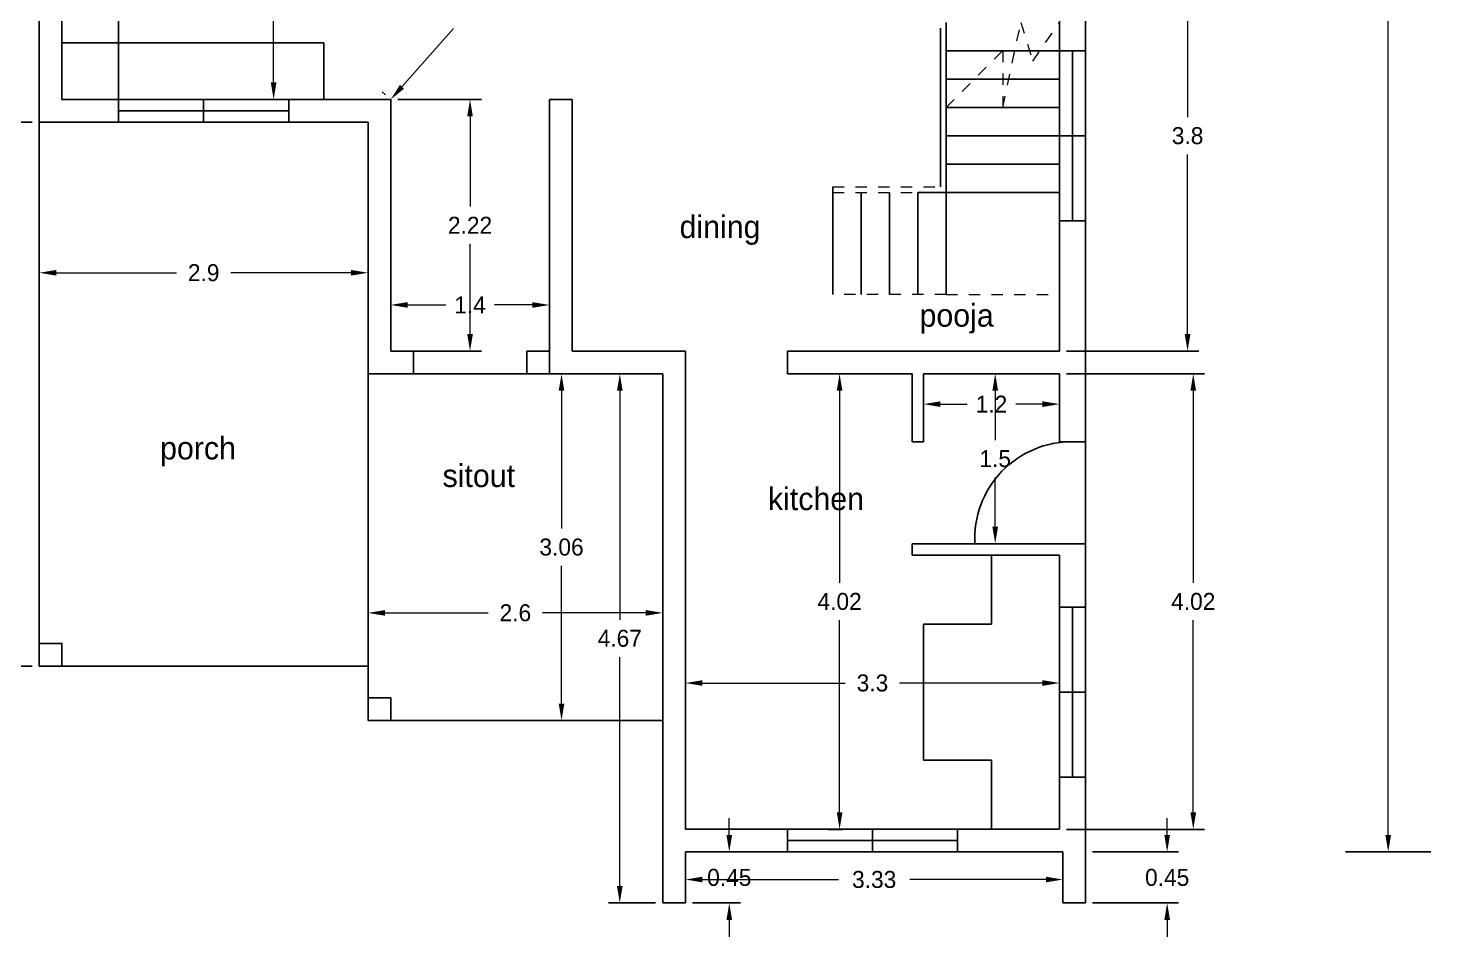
# Model space of a CAD drawing. Header units: inches. Extents: x -100 to 1476, y -184 to 112.
# Drawn here: x 19.81 to 32.19, y 27.39 to 35.41 of the extents above; entities that cross this region are included whole.
import ezdxf

# ---------------------------------------------------------------- set-up
doc = ezdxf.new("R2010")
doc.units = ezdxf.units.IN
doc.header["$MEASUREMENT"] = 0
doc.header["$PDMODE"] = 66
doc.linetypes.add('ACAD_ISO02W100', pattern=[15, 12, -3])
doc.dimstyles.get("Standard").update_dxf_attribs({"dimtxt": 0.15, "dimasz": 0.15, "dimexe": 0.1, "dimexo": 0.0625, "dimgap": 0.09, "dimtad": 0, "dimtih": 1, "dimtoh": 1, "dimdec": 4, "dimdsep": 46, "dimtxsty": 'Standard', "dimcen": 0.09, "dimadec": 0, "dimazin": 0, "dimtfac": 1, "dimtdec": 4, "dimtofl": 0, "dimtmove": 0, "dimatfit": 3, "dimfxl": 0, "dimtolj": 1, "dimtzin": 0, "dimlwd": 15, "dimarcsym": 0})

# ---------------------------------------------------------------- blocks, each defined once
blk = doc.blocks.new('*D3')
at = {"color": 0, "lineweight": -2, "transparency": 16777216}
for p, q in [((21.871, 38.777), (22.076, 38.777)), ((21.871, 34.777), (22.076, 34.777))]:
    blk.add_line(p, q, dxfattribs=at)
at = {"color": 0, "lineweight": 15, "transparency": 16777216}
for p, q in [((21.976, 38.627), (21.976, 36.942)), ((21.976, 34.927), (21.976, 36.612))]:
    blk.add_line(p, q, dxfattribs=at)
at = {"color": 0, "transparency": 16777216}
for points in [[(21.951, 38.627), (22.001, 38.627), (21.976, 38.777)], [(21.951, 34.927), (22.001, 34.927), (21.976, 34.777)]]:
    blk.add_solid(points, dxfattribs=at)
at = {"layer": 'Defpoints', "color": 0, "transparency": 16777216}
for p in [(21.809, 38.777), (21.809, 34.777), (21.976, 34.777)]:
    blk.add_point(p, dxfattribs=at)
at = {"color": 0, "transparency": 16777216, "insert": (21.976, 36.777), "char_height": 0.15, "attachment_point": 5}
blk.add_mtext('\\A1;4', dxfattribs=at)
blk = doc.blocks.new('*D4')
at = {"color": 0, "lineweight": -2, "transparency": 16777216}
for p, q in [((19.909, 34.515), (19.909, 33.148)), ((22.809, 34.515), (22.809, 33.148))]:
    blk.add_line(p, q, dxfattribs=at)
at = {"color": 0, "lineweight": 15, "transparency": 16777216}
for p, q in [((20.059, 33.248), (21.119, 33.248)), ((22.659, 33.248), (21.599, 33.248))]:
    blk.add_line(p, q, dxfattribs=at)
at = {"color": 0, "transparency": 16777216}
for points in [[(20.059, 33.273), (20.059, 33.223), (19.909, 33.248)], [(22.659, 33.273), (22.659, 33.223), (22.809, 33.248)]]:
    blk.add_solid(points, dxfattribs=at)
at = {"layer": 'Defpoints', "color": 0, "transparency": 16777216}
for p in [(19.909, 34.577), (22.809, 34.577), (19.909, 33.248)]:
    blk.add_point(p, dxfattribs=at)
at = {"color": 0, "transparency": 16777216, "insert": (21.359, 33.248), "char_height": 0.15, "attachment_point": 5}
blk.add_mtext('\\A1;2.9', dxfattribs=at)
blk = doc.blocks.new('*D5')
at = {"color": 0, "lineweight": -2, "transparency": 16777216}
for p, q in [((23.009, 32.62), (23.009, 33.064)), ((24.409, 32.62), (24.409, 33.064))]:
    blk.add_line(p, q, dxfattribs=at)
at = {"color": 0, "lineweight": 15, "transparency": 16777216}
for p, q in [((23.159, 32.964), (23.494, 32.964)), ((24.259, 32.964), (23.924, 32.964))]:
    blk.add_line(p, q, dxfattribs=at)
at = {"color": 0, "transparency": 16777216}
for points in [[(23.159, 32.989), (23.159, 32.939), (23.009, 32.964)], [(24.259, 32.989), (24.259, 32.939), (24.409, 32.964)]]:
    blk.add_solid(points, dxfattribs=at)
at = {"layer": 'Defpoints', "color": 0, "transparency": 16777216}
for p in [(23.009, 32.964), (23.009, 32.557), (24.409, 32.557)]:
    blk.add_point(p, dxfattribs=at)
at = {"color": 0, "transparency": 16777216, "insert": (23.709, 32.964), "char_height": 0.15, "attachment_point": 5}
blk.add_mtext('\\A1;1.4', dxfattribs=at)
blk = doc.blocks.new('*D6')
at = {"color": 0, "lineweight": -2, "transparency": 16777216}
for p, q in [((22.809, 30.31), (22.809, 30.347)), ((25.409, 30.31), (25.409, 30.347))]:
    blk.add_line(p, q, dxfattribs=at)
at = {"color": 0, "lineweight": 15, "transparency": 16777216}
for p, q in [((22.959, 30.247), (23.869, 30.247)), ((25.259, 30.247), (24.349, 30.247))]:
    blk.add_line(p, q, dxfattribs=at)
at = {"color": 0, "transparency": 16777216}
for points in [[(22.959, 30.272), (22.959, 30.222), (22.809, 30.247)], [(25.259, 30.272), (25.259, 30.222), (25.409, 30.247)]]:
    blk.add_solid(points, dxfattribs=at)
at = {"layer": 'Defpoints', "color": 0, "transparency": 16777216}
for p in [(22.809, 30.247), (22.809, 30.247), (25.409, 30.247)]:
    blk.add_point(p, dxfattribs=at)
at = {"color": 0, "transparency": 16777216, "insert": (24.109, 30.247), "char_height": 0.15, "attachment_point": 5}
blk.add_mtext('\\A1;2.6', dxfattribs=at)
blk = doc.blocks.new('*D7')
at = {"color": 0, "lineweight": -2, "transparency": 16777216}
for p, q in [((26.996, 32.357), (26.869, 32.357)), ((26.996, 28.337), (26.869, 28.337))]:
    blk.add_line(p, q, dxfattribs=at)
at = {"color": 0, "lineweight": 15, "transparency": 16777216}
for p, q in [((26.969, 32.207), (26.969, 30.512)), ((26.969, 28.487), (26.969, 30.182))]:
    blk.add_line(p, q, dxfattribs=at)
at = {"color": 0, "transparency": 16777216}
for points in [[(26.944, 32.207), (26.994, 32.207), (26.969, 32.357)], [(26.944, 28.487), (26.994, 28.487), (26.969, 28.337)]]:
    blk.add_solid(points, dxfattribs=at)
at = {"layer": 'Defpoints', "color": 0, "transparency": 16777216}
for p in [(27.059, 32.357), (26.969, 28.337), (27.059, 28.337)]:
    blk.add_point(p, dxfattribs=at)
at = {"color": 0, "transparency": 16777216, "insert": (26.969, 30.347), "char_height": 0.15, "attachment_point": 5}
blk.add_mtext('\\A1;4.02', dxfattribs=at)
blk = doc.blocks.new('*D8')
at = {"color": 0, "lineweight": -2, "transparency": 16777216}
for p, q in [((25.609, 29.61), (25.609, 29.728)), ((28.909, 29.61), (28.909, 29.728))]:
    blk.add_line(p, q, dxfattribs=at)
at = {"color": 0, "lineweight": 15, "transparency": 16777216}
for p, q in [((25.759, 29.628), (27.019, 29.628)), ((28.759, 29.628), (27.499, 29.628))]:
    blk.add_line(p, q, dxfattribs=at)
at = {"color": 0, "transparency": 16777216}
for points in [[(25.759, 29.653), (25.759, 29.603), (25.609, 29.628)], [(28.759, 29.653), (28.759, 29.603), (28.909, 29.628)]]:
    blk.add_solid(points, dxfattribs=at)
at = {"layer": 'Defpoints', "color": 0, "transparency": 16777216}
for p in [(25.609, 29.628), (25.609, 29.547), (28.909, 29.547)]:
    blk.add_point(p, dxfattribs=at)
at = {"color": 0, "transparency": 16777216, "insert": (27.259, 29.628), "char_height": 0.15, "attachment_point": 5}
blk.add_mtext('\\A1;3.3', dxfattribs=at)
blk = doc.blocks.new('*D9')
at = {"color": 0, "lineweight": -2, "transparency": 16777216}
for p, q in [((27.709, 32.295), (27.709, 31.989)), ((28.909, 32.295), (28.909, 31.989))]:
    blk.add_line(p, q, dxfattribs=at)
at = {"color": 0, "lineweight": 15, "transparency": 16777216}
for p, q in [((27.859, 32.089), (28.094, 32.089)), ((28.759, 32.089), (28.524, 32.089))]:
    blk.add_line(p, q, dxfattribs=at)
at = {"color": 0, "transparency": 16777216}
for points in [[(27.859, 32.114), (27.859, 32.064), (27.709, 32.089)], [(28.759, 32.114), (28.759, 32.064), (28.909, 32.089)]]:
    blk.add_solid(points, dxfattribs=at)
at = {"layer": 'Defpoints', "color": 0, "transparency": 16777216}
for p in [(27.709, 32.357), (28.909, 32.357), (28.909, 32.089)]:
    blk.add_point(p, dxfattribs=at)
at = {"color": 0, "transparency": 16777216, "insert": (28.309, 32.089), "char_height": 0.15, "attachment_point": 5}
blk.add_mtext('\\A1;1.2', dxfattribs=at)
blk = doc.blocks.new('*D10')
at = {"color": 0, "lineweight": -2, "transparency": 16777216}
for p, q in [((28.371, 32.357), (28.442, 32.357)), ((28.311, 30.857), (28.242, 30.857))]:
    blk.add_line(p, q, dxfattribs=at)
at = {"color": 0, "lineweight": 15, "transparency": 16777216}
for p, q in [((28.342, 32.207), (28.342, 31.772)), ((28.342, 31.007), (28.342, 31.442))]:
    blk.add_line(p, q, dxfattribs=at)
at = {"color": 0, "transparency": 16777216}
for points in [[(28.317, 32.207), (28.367, 32.207), (28.342, 32.357)], [(28.317, 31.007), (28.367, 31.007), (28.342, 30.857)]]:
    blk.add_solid(points, dxfattribs=at)
at = {"layer": 'Defpoints', "color": 0, "transparency": 16777216}
for p in [(28.309, 32.357), (28.342, 30.857), (28.374, 30.857)]:
    blk.add_point(p, dxfattribs=at)
at = {"color": 0, "transparency": 16777216, "insert": (28.342, 31.607), "char_height": 0.15, "attachment_point": 5}
blk.add_mtext('\\A1;1.5', dxfattribs=at)
blk = doc.blocks.new('*D12')
at = {"color": 0, "lineweight": -2, "transparency": 16777216}
for p, q in [((31.385, 43.998), (31.909, 43.998)), ((31.746, 28.137), (31.709, 28.137))]:
    blk.add_line(p, q, dxfattribs=at)
at = {"color": 0, "lineweight": 15, "transparency": 16777216}
for p, q in [((31.809, 43.848), (31.809, 36.233)), ((31.809, 28.287), (31.809, 35.903))]:
    blk.add_line(p, q, dxfattribs=at)
at = {"color": 0, "transparency": 16777216}
for points in [[(31.784, 43.848), (31.834, 43.848), (31.809, 43.998)], [(31.784, 28.287), (31.834, 28.287), (31.809, 28.137)]]:
    blk.add_solid(points, dxfattribs=at)
at = {"layer": 'Defpoints', "color": 0, "transparency": 16777216}
for p in [(31.323, 43.998), (31.809, 28.137), (31.809, 28.137)]:
    blk.add_point(p, dxfattribs=at)
at = {"color": 0, "transparency": 16777216, "insert": (31.809, 36.068), "char_height": 0.15, "attachment_point": 5}
blk.add_mtext('\\A1;15.861', dxfattribs=at)
blk = doc.blocks.new('*D14')
at = {"color": 0, "lineweight": 15, "transparency": 16777216}
for p, q in [((29.859, 28.287), (29.859, 28.437)), ((29.859, 27.537), (29.859, 27.387))]:
    blk.add_line(p, q, dxfattribs=at)
at = {"color": 0, "lineweight": -2, "transparency": 16777216}
for p, q in [((29.201, 28.137), (29.959, 28.137)), ((29.201, 27.687), (29.959, 27.687))]:
    blk.add_line(p, q, dxfattribs=at)
at = {"color": 0, "transparency": 16777216}
for points in [[(29.834, 28.287), (29.884, 28.287), (29.859, 28.137)], [(29.834, 27.537), (29.884, 27.537), (29.859, 27.687)]]:
    blk.add_solid(points, dxfattribs=at)
at = {"layer": 'Defpoints', "color": 0, "transparency": 16777216}
for p in [(29.139, 28.137), (29.139, 27.687), (29.859, 27.687)]:
    blk.add_point(p, dxfattribs=at)
at = {"color": 0, "transparency": 16777216, "insert": (29.859, 27.912), "char_height": 0.15, "attachment_point": 5}
blk.add_mtext('\\A1;0.45', dxfattribs=at)
blk = doc.blocks.new('*D23')
at = {"color": 0, "lineweight": -2, "transparency": 16777216}
for p, q in [((28.971, 36.357), (30.139, 36.357)), ((28.971, 32.557), (30.139, 32.557))]:
    blk.add_line(p, q, dxfattribs=at)
at = {"color": 0, "lineweight": 15, "transparency": 16777216}
for p, q in [((30.039, 36.207), (30.039, 34.622)), ((30.039, 32.707), (30.039, 34.292))]:
    blk.add_line(p, q, dxfattribs=at)
at = {"color": 0, "transparency": 16777216}
for points in [[(30.014, 36.207), (30.064, 36.207), (30.039, 36.357)], [(30.014, 32.707), (30.064, 32.707), (30.039, 32.557)]]:
    blk.add_solid(points, dxfattribs=at)
at = {"layer": 'Defpoints', "color": 0, "transparency": 16777216}
for p in [(28.909, 36.357), (28.909, 32.557), (30.039, 32.557)]:
    blk.add_point(p, dxfattribs=at)
at = {"color": 0, "transparency": 16777216, "insert": (30.039, 34.457), "char_height": 0.15, "attachment_point": 5}
blk.add_mtext('\\A1;3.8', dxfattribs=at)
blk = doc.blocks.new('*D24')
at = {"color": 0, "lineweight": -2, "transparency": 16777216}
for p, q in [((28.971, 32.357), (30.189, 32.357)), ((28.971, 28.337), (30.189, 28.337))]:
    blk.add_line(p, q, dxfattribs=at)
at = {"color": 0, "lineweight": 15, "transparency": 16777216}
for p, q in [((30.089, 32.207), (30.089, 30.512)), ((30.089, 28.487), (30.089, 30.182))]:
    blk.add_line(p, q, dxfattribs=at)
at = {"color": 0, "transparency": 16777216}
for points in [[(30.064, 32.207), (30.114, 32.207), (30.089, 32.357)], [(30.064, 28.487), (30.114, 28.487), (30.089, 28.337)]]:
    blk.add_solid(points, dxfattribs=at)
at = {"layer": 'Defpoints', "color": 0, "transparency": 16777216}
for p in [(28.909, 32.357), (28.909, 28.337), (30.089, 28.337)]:
    blk.add_point(p, dxfattribs=at)
at = {"color": 0, "transparency": 16777216, "insert": (30.089, 30.347), "char_height": 0.15, "attachment_point": 5}
blk.add_mtext('\\A1;4.02', dxfattribs=at)
blk = doc.blocks.new('*D25')
at = {"color": 0, "lineweight": -2, "transparency": 16777216}
for p, q in [((23.071, 34.777), (23.809, 34.777)), ((23.071, 32.557), (23.809, 32.557))]:
    blk.add_line(p, q, dxfattribs=at)
at = {"color": 0, "lineweight": 15, "transparency": 16777216}
for p, q in [((23.709, 34.627), (23.709, 33.832)), ((23.709, 32.707), (23.709, 33.502))]:
    blk.add_line(p, q, dxfattribs=at)
at = {"color": 0, "transparency": 16777216}
for points in [[(23.684, 34.627), (23.734, 34.627), (23.709, 34.777)], [(23.684, 32.707), (23.734, 32.707), (23.709, 32.557)]]:
    blk.add_solid(points, dxfattribs=at)
at = {"layer": 'Defpoints', "color": 0, "transparency": 16777216}
for p in [(23.009, 34.777), (23.709, 34.777), (23.009, 32.557)]:
    blk.add_point(p, dxfattribs=at)
at = {"color": 0, "transparency": 16777216, "insert": (23.709, 33.667), "char_height": 0.15, "attachment_point": 5}
blk.add_mtext('\\A1;2.22', dxfattribs=at)
blk = doc.blocks.new('*D26')
at = {"color": 0, "lineweight": -2, "transparency": 16777216}
for p, q in [((24.362, 36.399), (24.334, 36.424)), ((22.962, 34.819), (22.934, 34.844))]:
    blk.add_line(p, q, dxfattribs=at)
at = {"color": 0, "lineweight": 15, "transparency": 16777216}
for p, q in [((24.309, 36.245), (23.855, 35.732)), ((23.108, 34.89), (23.563, 35.402))]:
    blk.add_line(p, q, dxfattribs=at)
at = {"color": 0, "transparency": 16777216}
for points in [[(24.291, 36.262), (24.328, 36.229), (24.409, 36.357)], [(23.09, 34.906), (23.127, 34.873), (23.009, 34.777)]]:
    blk.add_solid(points, dxfattribs=at)
at = {"layer": 'Defpoints', "color": 0, "transparency": 16777216}
for p in [(24.409, 36.357), (24.409, 36.357), (23.009, 34.777)]:
    blk.add_point(p, dxfattribs=at)
at = {"color": 0, "transparency": 16777216, "insert": (23.709, 35.567), "char_height": 0.15, "attachment_point": 5}
blk.add_mtext('\\A1;2.111', dxfattribs=at)
blk = doc.blocks.new('*D435')
at = {"color": 0, "linetype": 'ByBlock', "lineweight": -2, "ltscale": 3, "transparency": 16777216}
for p, q in [((25.609, 28.075), (25.609, 27.794)), ((28.939, 28.075), (28.939, 27.794))]:
    blk.add_line(p, q, dxfattribs=at)
at = {"color": 0, "linetype": 'ByBlock', "lineweight": 15, "ltscale": 3, "transparency": 16777216}
for p, q in [((25.759, 27.894), (26.959, 27.894)), ((28.789, 27.894), (27.589, 27.894))]:
    blk.add_line(p, q, dxfattribs=at)
at = {"color": 0, "linetype": 'ByBlock', "lineweight": 18, "ltscale": 3, "transparency": 16777216}
for points in [[(25.759, 27.919), (25.759, 27.869), (25.609, 27.894)], [(28.789, 27.869), (28.789, 27.919), (28.939, 27.894)]]:
    blk.add_solid(points, dxfattribs=at)
at = {"layer": 'Defpoints', "color": 0, "linetype": 'ByBlock', "lineweight": 18, "transparency": 16777216}
for p in [(25.609, 28.137), (28.939, 28.137), (28.939, 27.894)]:
    blk.add_point(p, dxfattribs=at)
at = {"color": 0, "linetype": 'ByBlock', "lineweight": 18, "ltscale": 3, "transparency": 16777216, "insert": (27.274, 27.894), "char_height": 0.15, "attachment_point": 5}
blk.add_mtext('\\A1;3.33', dxfattribs=at)
blk = doc.blocks.new('*D436')
at = {"color": 0, "linetype": 'ByBlock', "lineweight": 15, "ltscale": 3, "transparency": 16777216}
for p, q in [((25.996, 28.287), (25.996, 28.437)), ((25.996, 27.537), (25.996, 27.387))]:
    blk.add_line(p, q, dxfattribs=at)
at = {"color": 0, "linetype": 'ByBlock', "lineweight": -2, "ltscale": 3, "transparency": 16777216}
for p, q in [((25.671, 28.137), (26.096, 28.137)), ((25.671, 27.687), (26.096, 27.687))]:
    blk.add_line(p, q, dxfattribs=at)
at = {"color": 0, "linetype": 'ByBlock', "lineweight": 18, "ltscale": 3, "transparency": 16777216}
for points in [[(25.971, 28.287), (26.021, 28.287), (25.996, 28.137)], [(26.021, 27.537), (25.971, 27.537), (25.996, 27.687)]]:
    blk.add_solid(points, dxfattribs=at)
at = {"layer": 'Defpoints', "color": 0, "linetype": 'ByBlock', "lineweight": 18, "transparency": 16777216}
for p in [(25.609, 28.137), (25.609, 27.687), (25.996, 27.687)]:
    blk.add_point(p, dxfattribs=at)
at = {"color": 0, "linetype": 'ByBlock', "lineweight": 18, "ltscale": 3, "transparency": 16777216, "insert": (25.996, 27.912), "char_height": 0.15, "attachment_point": 5}
blk.add_mtext('\\A1;0.45', dxfattribs=at)
blk = doc.blocks.new('*D437')
at = {"color": 0, "linetype": 'ByBlock', "lineweight": -2, "ltscale": 3, "transparency": 16777216}
for p, q in [((19.846, 34.577), (19.082, 34.577)), ((19.846, 29.777), (19.082, 29.777))]:
    blk.add_line(p, q, dxfattribs=at)
at = {"color": 0, "linetype": 'ByBlock', "lineweight": 15, "ltscale": 3, "transparency": 16777216}
for p, q in [((19.182, 34.427), (19.182, 32.342)), ((19.182, 29.927), (19.182, 32.012))]:
    blk.add_line(p, q, dxfattribs=at)
at = {"color": 0, "linetype": 'ByBlock', "lineweight": 18, "ltscale": 3, "transparency": 16777216}
for points in [[(19.207, 34.427), (19.157, 34.427), (19.182, 34.577)], [(19.157, 29.927), (19.207, 29.927), (19.182, 29.777)]]:
    blk.add_solid(points, dxfattribs=at)
at = {"layer": 'Defpoints', "color": 0, "linetype": 'ByBlock', "lineweight": 18, "transparency": 16777216}
for p in [(19.909, 34.577), (19.182, 29.777), (19.909, 29.777)]:
    blk.add_point(p, dxfattribs=at)
at = {"color": 0, "linetype": 'ByBlock', "lineweight": 18, "ltscale": 3, "transparency": 16777216, "insert": (19.182, 32.177), "char_height": 0.15, "attachment_point": 5}
blk.add_mtext('\\A1;4.8', dxfattribs=at)
blk = doc.blocks.new('*D438')
at = {"color": 0, "linetype": 'ByBlock', "lineweight": -2, "ltscale": 3, "transparency": 16777216}
for p, q in [((24.171, 32.357), (24.616, 32.357)), ((24.171, 29.297), (24.616, 29.297))]:
    blk.add_line(p, q, dxfattribs=at)
at = {"color": 0, "linetype": 'ByBlock', "lineweight": 15, "ltscale": 3, "transparency": 16777216}
for p, q in [((24.516, 32.207), (24.516, 30.992)), ((24.516, 29.447), (24.516, 30.662))]:
    blk.add_line(p, q, dxfattribs=at)
at = {"color": 0, "linetype": 'ByBlock', "lineweight": 18, "ltscale": 3, "transparency": 16777216}
for points in [[(24.541, 32.207), (24.491, 32.207), (24.516, 32.357)], [(24.491, 29.447), (24.541, 29.447), (24.516, 29.297)]]:
    blk.add_solid(points, dxfattribs=at)
at = {"layer": 'Defpoints', "color": 0, "linetype": 'ByBlock', "lineweight": 18, "transparency": 16777216}
for p in [(24.109, 32.357), (24.516, 32.357), (24.109, 29.297)]:
    blk.add_point(p, dxfattribs=at)
at = {"color": 0, "linetype": 'ByBlock', "lineweight": 18, "ltscale": 3, "transparency": 16777216, "insert": (24.516, 30.827), "char_height": 0.15, "attachment_point": 5}
blk.add_mtext('\\A1;3.06', dxfattribs=at)
blk = doc.blocks.new('*D439')
at = {"color": 0, "linetype": 'ByBlock', "lineweight": -2, "ltscale": 3, "transparency": 16777216}
for p, q in [((25.346, 32.357), (24.93, 32.357)), ((25.346, 27.687), (24.93, 27.687))]:
    blk.add_line(p, q, dxfattribs=at)
at = {"color": 0, "linetype": 'ByBlock', "lineweight": 15, "ltscale": 3, "transparency": 16777216}
for p, q in [((25.03, 32.207), (25.03, 30.187)), ((25.03, 27.837), (25.03, 29.857))]:
    blk.add_line(p, q, dxfattribs=at)
at = {"color": 0, "linetype": 'ByBlock', "lineweight": 18, "ltscale": 3, "transparency": 16777216}
for points in [[(25.055, 32.207), (25.005, 32.207), (25.03, 32.357)], [(25.005, 27.837), (25.055, 27.837), (25.03, 27.687)]]:
    blk.add_solid(points, dxfattribs=at)
at = {"layer": 'Defpoints', "color": 0, "linetype": 'ByBlock', "lineweight": 18, "transparency": 16777216}
for p in [(25.409, 32.357), (25.03, 27.687), (25.409, 27.687)]:
    blk.add_point(p, dxfattribs=at)
at = {"color": 0, "linetype": 'ByBlock', "lineweight": 18, "ltscale": 3, "transparency": 16777216, "insert": (25.03, 30.022), "char_height": 0.15, "attachment_point": 5}
blk.add_mtext('\\A1;4.67', dxfattribs=at)

msp = doc.modelspace()

# ---------------------------------------------------------------- linework, layer by layer
for p, q in [((19.90887, 44.08542), (19.90887, 29.77742)), ((29.13887, 40.17742), (29.13887, 28.13742)), ((20.10887, 38.77742), (20.10887, 34.77742)), ((20.60887, 38.77742), (20.60887, 34.77742)), ((28.90887, 36.35742), (28.90887, 32.55742)), ((20.10887, 35.27742), (22.42032, 35.27742)), ((22.42032, 35.27742), (22.42032, 34.77742)), ((27.90887, 35.20742), (28.90887, 35.20742)), ((28.90887, 35.20742), (29.13887, 35.20742)), ((29.02387, 35.20742), (29.02387, 33.70742)), ((27.90887, 34.95742), (28.90887, 34.95742)), ((20.10887, 34.77742), (23.00887, 34.77742)), ((20.60887, 34.57742), (20.60887, 34.77742)), ((20.60887, 34.57742), (20.60887, 34.77742)), ((21.35887, 34.57742), (21.35887, 34.77742)), ((22.10887, 34.57742), (22.10887, 34.77742)), ((23.00887, 34.77742), (23.00887, 32.55742)), ((24.40887, 34.77742), (24.40887, 32.55742)), ((24.40887, 34.77742), (24.60887, 34.77742)), ((24.40887, 34.77742), (24.40887, 32.35742)), ((24.60887, 34.77742), (24.60887, 32.55742)), ((20.60887, 34.67742), (22.10887, 34.67742)), ((27.90887, 34.70742), (28.90887, 34.70742)), ((19.90887, 34.57742), (22.80887, 34.57742)), ((22.80887, 34.57742), (22.80887, 32.35742)), ((27.90887, 34.45742), (28.90887, 34.45742)), ((28.90887, 34.45742), (29.13887, 34.45742)), ((27.90887, 34.20742), (28.90887, 34.20742)), ((27.90887, 33.95742), (28.90887, 33.95742)), ((28.90887, 33.70742), (29.13887, 33.70742)), ((23.00887, 32.55742), (23.20887, 32.55742)), ((23.20887, 32.55742), (23.20887, 32.35742)), ((24.20887, 32.55742), (24.20887, 32.35742)), ((24.20887, 32.55742), (24.40887, 32.55742)), ((24.40887, 32.55742), (24.40887, 32.35742)), ((24.60887, 32.55742), (25.60887, 32.55742)), ((24.60887, 32.55742), (25.40887, 32.55742)), ((25.60887, 32.35742), (25.60887, 32.55742)), ((26.50887, 32.35742), (26.50887, 32.55742)), ((26.50887, 32.55742), (28.90887, 32.55742)), ((22.80887, 32.35742), (25.40887, 32.35742)), ((22.80887, 32.35742), (22.80887, 29.35742)), ((25.40887, 32.35742), (25.40887, 28.13742)), ((25.60887, 32.35742), (25.60887, 28.33742)), ((26.50887, 32.35742), (27.60887, 32.35742)), ((27.60887, 32.35742), (27.60887, 31.75742)), ((27.70887, 32.35742), (27.70887, 31.75742)), ((27.70887, 32.35742), (28.90887, 32.35742)), ((28.90887, 32.35742), (28.90887, 31.75742)), ((27.60887, 31.75742), (27.70887, 31.75742)), ((28.90887, 31.75742), (29.13887, 31.75742)), ((27.60887, 30.85742), (29.13887, 30.85742)), ((27.60887, 30.85742), (27.60887, 30.75742)), ((28.1619, 30.85742), (29.13887, 30.85742)), ((27.60887, 30.75742), (28.90887, 30.75742)), ((28.30887, 30.75742), (28.30887, 30.14742)), ((28.90887, 30.75742), (28.90887, 28.33742)), ((28.90887, 30.29742), (29.13887, 30.29742)), ((29.02387, 30.29742), (29.02387, 28.79742)), ((27.70887, 30.14742), (27.70887, 28.94742)), ((28.30887, 30.14742), (27.70887, 30.14742)), ((19.90887, 29.77742), (22.80887, 29.77742)), ((28.90887, 29.54742), (29.13887, 29.54742)), ((22.80887, 29.29742), (25.40887, 29.29742)), ((28.30887, 28.94742), (27.70887, 28.94742)), ((28.30887, 28.94742), (28.30887, 28.33742)), ((28.90887, 28.79742), (29.13887, 28.79742)), ((25.60887, 28.33742), (28.90887, 28.33742)), ((26.50887, 28.33742), (26.50887, 28.13742)), ((26.50887, 28.23742), (28.00887, 28.23742)), ((27.25887, 28.33742), (27.25887, 28.13742)), ((28.00887, 28.33742), (28.00887, 28.13742)), ((25.40887, 28.13742), (25.40887, 27.68742)), ((25.60887, 28.13742), (28.93887, 28.13742)), ((25.60887, 28.13742), (25.60887, 27.68742)), ((28.93887, 28.13742), (28.93887, 27.68742)), ((29.13887, 28.13742), (29.13887, 27.68742)), ((32.18588, 28.13742), (31.43173, 28.13742)), ((25.60887, 27.68742), (25.40887, 27.68742)), ((28.93887, 27.68742), (29.13887, 27.68742))]:
    msp.add_line(p, q)
at = {"color": 0, "linetype": 'ByBlock'}
for p, q in [((27.85887, 35.40742), (27.85887, 34.00742)), ((27.90887, 35.45742), (27.90887, 33.05742)), ((26.90887, 34.00742), (26.90887, 33.05742)), ((27.15887, 33.95742), (27.15887, 33.05742)), ((27.40887, 33.95742), (27.40887, 33.05742)), ((27.65887, 33.95742), (27.65887, 33.05742)), ((27.90887, 33.95742), (27.65887, 33.95742)), ((27.90887, 33.95742), (27.90887, 33.05742))]:
    msp.add_line(p, q, dxfattribs=at)
at = {"color": 0, "linetype": 'ACAD_ISO02W100', "lineweight": 20, "ltscale": 0.0008}
for p, q in [((28.40887, 34.70742), (28.56872, 35.45742)), ((28.56872, 35.45742), (28.67313, 35.11467)), ((28.67313, 35.11467), (28.90887, 35.45742)), ((27.90887, 34.70742), (28.40887, 35.20742)), ((28.40887, 35.20742), (28.40887, 34.70742)), ((26.90887, 34.00742), (27.85887, 34.00742)), ((26.90887, 33.95742), (27.78387, 33.95742)), ((27.90887, 33.05742), (26.90887, 33.05742)), ((27.90887, 33.05742), (28.90887, 33.05742))]:
    msp.add_line(p, q, dxfattribs=at)
for points in [[(19.90887, 29.77742), (20.10887, 29.77742), (20.10887, 29.97742), (19.90887, 29.97742)], [(22.80887, 29.29742), (23.00887, 29.29742), (23.00887, 29.49742), (22.80887, 29.49742)]]:
    msp.add_lwpolyline(points, close=True)
msp.add_arc((29.01765, 30.9006), 0.85684, 89.583891, 182.888919)

# ---------------------------------------------------------------- texts
at = {"char_height": 0.2, "width": 3.5819957, "attachment_point": 1}
for s, insert in [('{\\fVani|b0|i0|c0|p34;dining}', (25.55742, 33.75374)), ('{\\fVani|b0|i0|c0|p34;pooja}', (27.67441, 32.9724)), ('{\\fVani|b0|i0|c0|p34;porch}', (20.97446, 31.80083)), ('{\\fVani|b0|i0|c0|p34;sitout}', (23.46671, 31.55742)), ('{\\fVani|b0|i0|c0|p34;kitchen}', (26.337, 31.35332))]:
    msp.add_mtext(s, dxfattribs=dict(at, insert=insert))

# ---------------------------------------------------------------- dimensions: what is measured, and where the dimension line sits
for base, p1, p2, picture, middle in [((31.8088, 28.13742), (31.32251, 43.99842), (31.8088, 28.13742), '*D12', (31.8088, 36.06792)), ((21.97626, 34.77742), (21.80887, 38.77742), (21.80887, 34.77742), '*D3', (21.97626, 36.77742)), ((30.03862, 32.55742), (28.90887, 36.35742), (28.90887, 32.55742), '*D23', (30.03862, 34.45742)), ((23.70887, 34.77742), (23.00887, 32.55742), (23.00887, 34.77742), '*D25', (23.70887, 33.66742)), ((26.96868, 28.33742), (27.05887, 32.35742), (27.05887, 28.33742), '*D7', (26.96868, 30.34742)), ((28.3419, 30.85742), (28.30887, 32.35742), (28.37387, 30.85742), '*D10', (28.3419, 31.60742)), ((30.08899, 28.33742), (28.90887, 32.35742), (28.90887, 28.33742), '*D24', (30.08899, 30.34742)), ((29.85916, 27.68742), (29.13887, 28.13742), (29.13887, 27.68742), '*D14', (29.85916, 27.91242))]:
    dim = msp.add_linear_dim(base=base, p1=p1, p2=p2, angle=90, dimstyle='Standard')
    dim.commit()
    dim.dimension.update_dxf_attribs({"geometry": picture, "text_midpoint": middle})
dim = msp.add_aligned_dim(p1=(23.00887, 34.77742), p2=(24.40887, 36.35742), distance=0, dimstyle='Standard')
dim.commit()
dim.dimension.update_dxf_attribs({"geometry": '*D26', "text_midpoint": (23.70887, 35.56742)})
at = {"color": 4, "linetype": 'ByBlock', "lineweight": 18, "ltscale": 3}
for base, p1, p2, picture, middle in [((19.18231, 29.77742), (19.90887, 34.57742), (19.90887, 29.77742), '*D437', (19.18231, 32.17742)), ((24.51598, 32.35742), (24.10887, 29.29742), (24.10887, 32.35742), '*D438', (24.51598, 30.82742)), ((25.02977, 27.68742), (25.40887, 32.35742), (25.40887, 27.68742), '*D439', (25.02977, 30.02242)), ((25.99571, 27.68742), (25.60887, 28.13742), (25.60887, 27.68742), '*D436', (25.99571, 27.91242))]:
    dim = msp.add_linear_dim(base=base, p1=p1, p2=p2, angle=90, dimstyle='Standard', dxfattribs=at)
    dim.commit()
    dim.dimension.update_dxf_attribs({"geometry": picture, "text_midpoint": middle})
for base, p1, p2, picture, middle in [((19.90887, 33.24783), (22.80887, 34.57742), (19.90887, 34.57742), '*D4', (21.35887, 33.24783)), ((23.00887, 32.96416), (24.40887, 32.55742), (23.00887, 32.55742), '*D5', (23.70887, 32.96416)), ((28.90887, 32.08929), (27.70887, 32.35742), (28.90887, 32.35742), '*D9', (28.30887, 32.08929)), ((22.80887, 30.24742), (25.40887, 30.24742), (22.80887, 30.24742), '*D6', (24.10887, 30.24742)), ((25.60887, 29.62788), (28.90887, 29.54742), (25.60887, 29.54742), '*D8', (27.25887, 29.62788))]:
    dim = msp.add_linear_dim(base=base, p1=p1, p2=p2, dimstyle='Standard')
    dim.commit()
    dim.dimension.update_dxf_attribs({"geometry": picture, "text_midpoint": middle})
dim = msp.add_linear_dim(base=(28.93887, 27.89358), p1=(25.60887, 28.13742), p2=(28.93887, 28.13742), dimstyle='Standard', dxfattribs=at)
dim.commit()
dim.dimension.update_dxf_attribs({"geometry": '*D435', "text_midpoint": (27.27387, 27.89358)})

doc.saveas('drawing.dxf')
